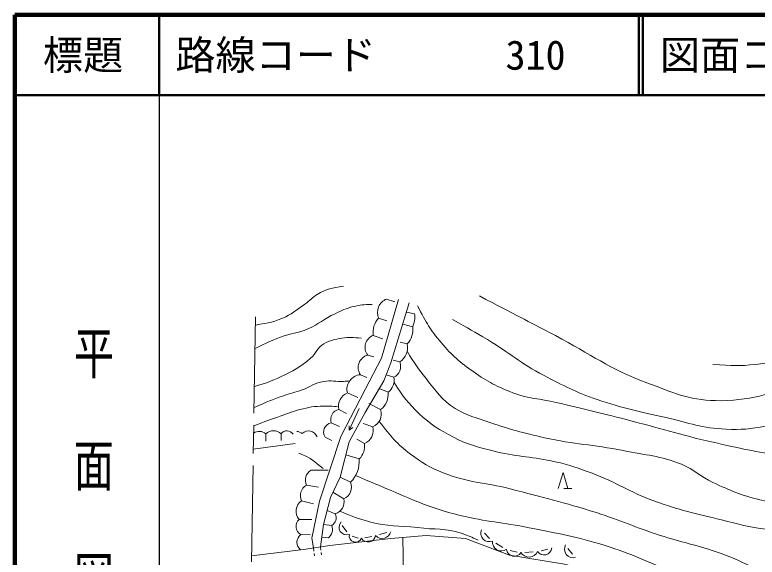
# Model space of a CAD drawing. Units: millimetres at full size, sheet at 1:1000; details may follow other scales. Extents: x 40000 to 680000, y 20000 to 380000.
# Drawn here: x 40000 to 132496, y 312463 to 380000 of the extents above; entities that cross this region are included whole.
import ezdxf
from ezdxf.enums import TextEntityAlignment as Align

# ---------------------------------------------------------------- set-up
doc = ezdxf.new("R2010")
doc.units = ezdxf.units.MM
doc.header["$LTSCALE"] = 1000
doc.linetypes.add('CHAIN', pattern=[18.5, 12, -1.5, 3.5, -1.5])
for name, color, linetype, lineweight in [('M-BGD', 7, 'Continuous', 13), ('M-BMK', 2, 'CHAIN', 13), ('M-STR-STRC', 7, 'Continuous', 13), ('M-TTL', 2, 'Continuous', 140), ('M-TTL-BAND', 7, 'Continuous', 25), ('M-TTL-LINE', 7, 'Continuous', 50)]:
    doc.layers.add(name, color=color, linetype=linetype, lineweight=lineweight)
doc.layers.add('M-TTL-TXT', color=7, linetype='Continuous')
doc.styles.add('@ＭＳ ゴシック', font='')
doc.styles.add('ＭＳ ゴシック', font='')
doc.styles.get('@ＭＳ ゴシック').set_extended_font_data('@MS Gothic')
doc.styles.get('ＭＳ ゴシック').set_extended_font_data('MS Gothic')

msp = doc.modelspace()

# ---------------------------------------------------------------- linework, layer by layer
at = {"layer": 'M-BGD'}
for p, q in [((86323, 344606), (87340, 344248)), ((89810, 342760), (88795, 342972)), ((85334, 342223), (86351, 341874)), ((89578, 341154), (88343, 341494)), ((84653, 340081), (85838, 339656)), ((88885, 339026), (88031, 339248)), ((83973, 337633), (84717, 337415)), ((87968, 336769), (87143, 337008)), ((83060, 335183), (83851, 334834)), ((87233, 334867), (86264, 335156)), ((86499, 332992), (85410, 333463)), ((81435, 332914), (82747, 332352)), ((85583, 330834), (84105, 331591)), ((80371, 330870), (81338, 330367)), ((82903, 330980), (81670, 328258)), ((79418, 329193), (80441, 328718)), ((81670, 328258), (81649, 328816)), ((81670, 328258), (82104, 328610)), ((84613, 328686), (83385, 329125)), ((71262, 327828), (71281, 326914)), ((73174, 327828), (73193, 326971)), ((69717, 325895), (74928, 326600)), ((78674, 327404), (79512, 327004)), ((83567, 326614), (82616, 327156)), ((82918, 324693), (81247, 325190)), ((76909, 323279), (79022, 323283)), ((107721, 321009), (108321, 323009)), ((108321, 323009), (108921, 321009)), ((81834, 321811), (80533, 322417)), ((76332, 321410), (77853, 321185)), ((109421, 321009), (108421, 321009)), ((80987, 319710), (79637, 320554)), ((75708, 319473), (77197, 319088)), ((79932, 317855), (78905, 318259)), ((75420, 317167), (77021, 317150)), ((79489, 316405), (78468, 316525)), ((80806, 316395), (81353, 315602)), ((85419, 315285), (86346, 315517)), ((98516, 315438), (99158, 314769)), ((75628, 315277), (76861, 315229)), ((79065, 314851), (78253, 314940)), ((82033, 315059), (82772, 314847)), ((83615, 314866), (84479, 315035)), ((77201, 313610), (77254, 313227)), ((78090, 313734), (78144, 313351)), ((99915, 314191), (100811, 313658)), ((77296, 312930), (77337, 312633)), ((78185, 313054), (78226, 312757)), ((101720, 313284), (102590, 313094)), ((103550, 313043), (104578, 313104)), ((105580, 313241), (106428, 313465)), ((108899, 313536), (109483, 312832))]:
    msp.add_line(p, q, dxfattribs=at)
for points in [[(77201, 313610), (77014, 314823), (77966, 319451), (80607, 327507), (83655, 333332), (85697, 337252), (87793, 344547)], [(89150, 344130), (86862, 336660), (85964, 334401), (83650, 330481), (81665, 326817), (80533, 322417), (79316, 319887), (78468, 316525), (78090, 313734)], [(69495, 312637), (75980, 313419), (79262, 313932), (86835, 314796), (91255, 315148), (96154, 314796), (101648, 312707), (108752, 311563), (118115, 307698), (121518, 305739), (130554, 300594), (134605, 298049)]]:
    msp.add_lwpolyline(points, dxfattribs=at)
for centre, radius, start, end in [((87002, 342927), 1811, 112.02525, 202.89592), ((86672, 342395), 3160, 336.87302, 6.64556), ((87226, 340442), 2598, 136.73738, 187.98734), ((87115, 340779), 2491, 315.2867, 8.651), ((85216, 338606), 1579, 110.88427, 218.04818), ((86725, 338589), 2204, 304.32759, 11.43088), ((84397, 336080), 1610, 105.27507, 213.85927), ((86557, 336221), 1514, 296.53488, 21.23812), ((83219, 333353), 1837, 94.9683, 193.82147), ((85438, 334489), 1834, 305.32073, 11.87291), ((84185, 332700), 2332, 306.82994, 7.20804), ((82098, 331270), 1772, 111.94725, 193.0374), ((80666, 329594), 1310, 102.99777, 197.79565), ((83902, 330300), 1764, 293.77616, 17.60127), ((79632, 328055), 1158, 100.63293, 214.21301), ((82856, 328273), 1805, 293.21971, 13.23425), ((70458, 326914), 1217, 48.65193, 125.56383), ((72218, 326803), 1401, 46.97493, 133.02507), ((73909, 327275), 920, 34.03396, 143.08384), ((75093, 327012), 1108, 49.60559, 88.42461), ((76606, 327062), 1124, 20.77594, 135.03455), ((81293, 326313), 2294, 315.07594, 7.54936), ((79162, 324460), 3763, 315.25235, 3.5535), ((77647, 322028), 1452, 120.53599, 205.17577), ((77091, 320096), 1517, 120.00817, 204.26211), ((80302, 321208), 1647, 294.56977, 21.47346), ((76584, 318193), 1551, 124.3725, 221.37747), ((79471, 319345), 1560, 287.20016, 13.56096), ((78915, 317373), 1126, 300.69616, 25.36), ((76213, 316298), 1177, 132.39182, 240.17576), ((78166, 315931), 1406, 309.79162, 19.69814), ((81374, 316204), 977, 137.74074, 288.67051), ((85779, 315918), 1121, 222.69006, 344.82203), ((99108, 315437), 1050, 155.03896, 293.03513), ((76370, 314317), 1213, 127.71333, 231.03694), ((82455, 315106), 788, 167.38328, 339.5419), ((84020, 315285), 943, 208.76197, 352.27368), ((100629, 314353), 1118, 173.92373, 305.47039), ((105927, 313718), 984, 214.21517, 355.4879), ((109548, 313456), 1065, 149.09944, 287.87895), ((102234, 313523), 959, 184.79917, 330.53485), ((104064, 313602), 1137, 208.97417, 337.3756)]:
    msp.add_arc(centre, radius, start, end, dxfattribs=at)
for points, knots in [([(69975, 341352), (71693, 341660), (72378, 341729), (73747, 342412), (74752, 342914), (75243, 343328), (76153, 343986), (76769, 344430), (77035, 344788), (77680, 345189), (78821, 345897), (79484, 345929), (80966, 346207)], [0, 0, 0, 0, 1, 1, 1, 2, 2, 2, 3, 3, 3, 4, 4, 4, 4]), ([(97881, 345000), (102496, 342583), (103658, 341976), (107367, 340049), (111807, 337742), (114051, 335894), (118750, 334172), (121994, 332984), (123857, 332039), (127310, 331951), (131612, 331842), (133941, 333000), (138185, 333710), (142490, 334430), (144853, 336032), (149198, 335607), (151974, 335335), (153547, 334703), (155953, 333293), (157835, 332191), (158307, 330764), (160178, 329642), (162617, 328181), (164178, 327456), (166999, 327097), (171022, 326586), (173179, 328460), (177132, 329365), (183124, 330736), (186396, 331908), (192449, 332974), (198949, 334119), (201331, 334263), (209246, 334825)], [0, 0, 0, 0, 1, 1, 1, 2, 2, 2, 3, 3, 3, 4, 4, 4, 5, 5, 5, 6, 6, 6, 7, 7, 7, 8, 8, 8, 9, 9, 9, 10, 10, 10, 11, 11, 11, 11]), ([(69926, 338433), (71380, 339167), (71825, 339390), (73099, 339867), (74406, 340357), (75246, 340324), (76523, 340885), (77909, 341494), (78534, 342135), (79901, 342782), (80760, 343189), (81246, 343435), (82169, 343662), (83070, 343883), (83455, 343900), (84529, 343939)], [0, 0, 0, 0, 1, 1, 1, 2, 2, 2, 3, 3, 3, 4, 4, 4, 5, 5, 5, 5]), ([(90162, 343760), (91318, 341592), (91740, 340800), (93123, 339179), (94510, 337553), (95445, 336750), (97195, 335524), (98957, 334289), (100051, 333715), (102054, 332932), (104071, 332144), (105359, 332223), (107468, 331729), (110874, 330931), (112776, 330459), (116167, 329601), (120404, 328528), (122728, 327724), (126995, 326778), (130366, 326031), (132255, 325510), (135694, 325205), (138144, 324987), (139541, 325135), (141987, 325390), (144019, 325601), (145036, 326518), (147077, 326593), (148155, 326633), (148831, 326635), (149807, 326176), (150912, 325658), (151188, 324859), (151974, 323925), (152881, 322849), (153209, 322105), (154097, 321013), (154805, 320142), (155031, 319424), (156003, 318863), (157213, 318163), (158144, 318368), (159541, 318318), (161890, 318234), (163208, 318626), (165502, 319135), (169031, 319917), (170852, 320918), (174267, 322102), (177644, 323273), (179465, 324143), (182895, 325150), (186307, 326152), (188289, 326470), (191796, 327056), (198407, 328160), (202203, 328128), (208835, 329097), (215306, 330043), (217441, 330441), (225336, 331928)], [0, 0, 0, 0, 1, 1, 1, 2, 2, 2, 3, 3, 3, 4, 4, 4, 5, 5, 5, 6, 6, 6, 7, 7, 7, 8, 8, 8, 9, 9, 9, 10, 10, 10, 11, 11, 11, 12, 12, 12, 13, 13, 13, 14, 14, 14, 15, 15, 15, 16, 16, 16, 17, 17, 17, 18, 18, 18, 19, 19, 19, 20, 20, 20, 20]), ([(94542, 342050), (96650, 340879), (97207, 340552), (98892, 339551), (101673, 337900), (103012, 336605), (105879, 335109), (108411, 333788), (109844, 333035), (112542, 332101), (115828, 330965), (117761, 330612), (121149, 329834), (124037, 329170), (125638, 328525), (128599, 328399), (130537, 328317), (131644, 328412), (133550, 328770), (137230, 329460), (139151, 330516), (142851, 331083), (144549, 331343), (145553, 331412), (147247, 331130), (149190, 330805), (150200, 330192), (151921, 329232), (154128, 328002), (154932, 326666), (157057, 325299), (158418, 324423), (159110, 323707), (160666, 323263), (162775, 322661), (164086, 322598), (166265, 322847), (168832, 323140), (170081, 324146), (172512, 325021), (174869, 325870), (176130, 326519), (178528, 327243), (181776, 328223), (183613, 328755), (186949, 329371), (192904, 330471), (196351, 330319), (202358, 331083), (205926, 331537), (207907, 331920), (211474, 332379), (213857, 332685), (214621, 332780), (217582, 333119)], [0, 0, 0, 0, 1, 1, 1, 2, 2, 2, 3, 3, 3, 4, 4, 4, 5, 5, 5, 6, 6, 6, 7, 7, 7, 8, 8, 8, 9, 9, 9, 10, 10, 10, 11, 11, 11, 12, 12, 12, 13, 13, 13, 14, 14, 14, 15, 15, 15, 16, 16, 16, 17, 17, 17, 18, 18, 18, 18]), ([(69847, 333709), (71372, 334168), (71871, 334345), (73099, 334916), (74659, 335642), (75528, 336126), (76847, 337230), (77583, 337845), (77685, 338551), (78513, 339034), (79298, 339493), (79837, 339585), (80734, 339728), (81680, 339880), (82098, 339833), (83187, 339728)], [0, 0, 0, 0, 1, 1, 1, 2, 2, 2, 3, 3, 3, 4, 4, 4, 5, 5, 5, 5]), ([(126984, 336443), (129438, 336309), (130249, 336232), (132319, 336470), (133986, 336661), (134899, 336923), (136538, 337286), (138165, 337647), (139299, 337451), (140648, 338430), (141008, 338691), (141189, 338801), (141519, 339165)], [0, 0, 0, 0, 1, 1, 1, 2, 2, 2, 3, 3, 3, 4, 4, 4, 4]), ([(88874, 338101), (89888, 336477), (90228, 335976), (91235, 334719), (92504, 333134), (93126, 332053), (94855, 330990), (96407, 330035), (97460, 329841), (99183, 329248), (101793, 328349), (103294, 327943), (105988, 327342), (109784, 326496), (112001, 326502), (115814, 325736), (118674, 325162), (120370, 325096), (123082, 324022), (124716, 323374), (125373, 322487), (126974, 321762), (129193, 320758), (130455, 320167), (132826, 319612), (135037, 319095), (136328, 319001), (138597, 318904), (140643, 318817), (141796, 319042), (143823, 319340), (144686, 319467), (144984, 319506), (146026, 319709)], [0, 0, 0, 0, 1, 1, 1, 2, 2, 2, 3, 3, 3, 4, 4, 4, 5, 5, 5, 6, 6, 6, 7, 7, 7, 8, 8, 8, 9, 9, 9, 10, 10, 10, 11, 11, 11, 11]), ([(69803, 331087), (71523, 331830), (72002, 332059), (73457, 332557), (74363, 332868), (74896, 332967), (75798, 333292), (76862, 333676), (77374, 334181), (78492, 334354), (79438, 334500), (79987, 334290), (80942, 334354), (81247, 334374), (81353, 334378), (81723, 334418)], [0, 0, 0, 0, 1, 1, 1, 2, 2, 2, 3, 3, 3, 4, 4, 4, 5, 5, 5, 5]), ([(87250, 334204), (88479, 332364), (88951, 331681), (90359, 330360), (91847, 328963), (92850, 328336), (94662, 327398), (96627, 326381), (97881, 326118), (100030, 325594), (102844, 324907), (104514, 324978), (107341, 324344), (109180, 323932), (110180, 323560), (111947, 322904), (115025, 321762), (116536, 320597), (119622, 319475), (122839, 318304), (124733, 317912), (128060, 317107), (130225, 316583), (131428, 316190), (133640, 315936), (136392, 315620), (137948, 315423), (140717, 315473), (142037, 315498), (142508, 315502), (144093, 315637)], [0, 0, 0, 0, 1, 1, 1, 2, 2, 2, 3, 3, 3, 4, 4, 4, 5, 5, 5, 6, 6, 6, 7, 7, 7, 8, 8, 8, 9, 9, 9, 10, 10, 10, 10]), ([(69765, 328805), (71357, 329410), (71774, 329574), (73076, 330026), (74029, 330356), (74549, 330589), (75525, 330842), (76639, 331132), (77288, 331264), (78438, 331278), (79178, 331287), (79468, 331275), (80328, 331168)], [0, 0, 0, 0, 1, 1, 1, 2, 2, 2, 3, 3, 3, 4, 4, 4, 4]), ([(85399, 329368), (86972, 327395), (87535, 326617), (89297, 325298), (90768, 324197), (91673, 323641), (93379, 322957), (96485, 321714), (98470, 321807), (101709, 320970), (105926, 319880), (108304, 319309), (112460, 318003), (115604, 317015), (117274, 316189), (120408, 315173), (123116, 314294), (124708, 314044), (127404, 313131), (130698, 312016), (132332, 310829), (135624, 309707), (137161, 309183), (138034, 308741), (139658, 308700), (140440, 308680), (140774, 308676), (141658, 308809)], [0, 0, 0, 0, 1, 1, 1, 2, 2, 2, 3, 3, 3, 4, 4, 4, 5, 5, 5, 6, 6, 6, 7, 7, 7, 8, 8, 8, 9, 9, 9, 9]), ([(75378, 325396), (75555, 325348), (75612, 325317), (75760, 325260), (76926, 324809), (77283, 324383), (78427, 323491)], [0, 0, 0, 0, 1, 1, 1, 2, 2, 2, 2]), ([(82460, 322649), (83843, 322031), (84224, 321882), (85362, 321407), (89257, 319782), (91396, 318661), (95496, 317659), (98812, 316848), (100757, 316814), (104102, 316132), (107814, 315376), (109922, 315024), (113542, 313911), (116971, 312856), (118755, 311870), (122102, 310579), (125497, 309270), (127403, 308546), (130802, 307248), (133223, 306323), (134466, 305420), (137002, 304888), (138518, 304570), (139131, 304469), (140931, 304360)], [0, 0, 0, 0, 1, 1, 1, 2, 2, 2, 3, 3, 3, 4, 4, 4, 5, 5, 5, 6, 6, 6, 7, 7, 7, 8, 8, 8, 8]), ([(80526, 318197), (82153, 317474), (82730, 317276), (84200, 316869), (86469, 316241), (87847, 316434), (90181, 316134), (92364, 315854), (93690, 316120), (95766, 315390), (96549, 315115), (96876, 315012), (97725, 314571)], [0, 0, 0, 0, 1, 1, 1, 2, 2, 2, 3, 3, 3, 4, 4, 4, 4])]:
    msp.add_open_spline(points, degree=3, knots=knots, dxfattribs=at)
at = {"layer": 'M-BMK'}
msp.add_line((69992, 342380), (68997, 282829), dxfattribs=at)
at = {"layer": 'M-STR-STRC'}
msp.add_line((88342, 314916), (89119, 275983), dxfattribs=at)
at = {"layer": 'M-TTL'}
for p, q in [((40000, 380000), (40000, 20000)), ((680000, 380000), (40000, 380000))]:
    msp.add_line(p, q, dxfattribs=at)
at = {"layer": 'M-TTL-BAND'}
msp.add_line((58000, 370000), (58000, 20000), dxfattribs=at)
at = {"layer": 'M-TTL-LINE'}
for p, q in [((58000, 380000), (58000, 370000)), ((117750, 380000), (117750, 370000)), ((118250, 380000), (118250, 370000)), ((40000, 370000), (680000, 370000))]:
    msp.add_line(p, q, dxfattribs=at)

# ---------------------------------------------------------------- texts
at = {"layer": 'M-TTL-BAND', "style": '@ＭＳ ゴシック', "width": 1.4}
msp.add_text('平  面  図', height=3666, rotation=270, dxfattribs=at).set_placement((49777, 306475), align=Align.MIDDLE_RIGHT)
at = {"layer": 'M-TTL-TXT', "style": 'ＭＳ ゴシック'}
msp.add_text('標題', height=3666, dxfattribs=at).set_placement((48500, 375000), align=Align.MIDDLE_CENTER)
for s, p in [('路線コード', (60000, 375000)), ('310', (101142, 375000)), ('図面コード', (120380, 375000))]:
    msp.add_text(s, height=3666, dxfattribs=at).set_placement(p, align=Align.MIDDLE_LEFT)

doc.saveas('drawing.dxf')
